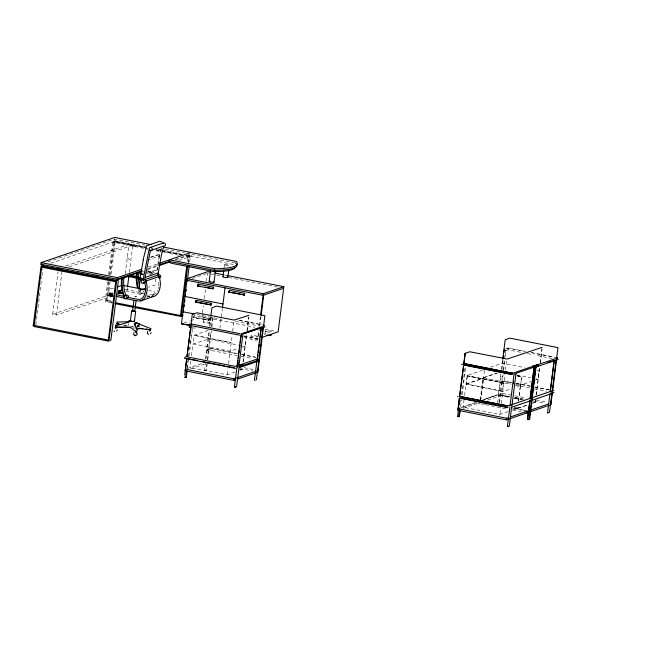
<?xml version="1.0" encoding="UTF-8"?>
<svg xmlns="http://www.w3.org/2000/svg" width="664" height="664" viewBox="0 0 664 664"><rect width="100%" height="100%" fill="white"/><g stroke="black" fill="none" stroke-linecap="round" stroke-linejoin="round"><path stroke-width="0.5" stroke-dasharray="3.32 2.49" d="M111.909 294.293C112.075 301.481 105.02 291.496 113.312 292.616M500.556 382.447L500.847 383.219L501.976 383.551L503.926 382.887M517.298 375.965L521.655 376.994L520.393 385.626L520.327 385.203L531.051 381.576M158.762 285.495L158.696 282.241M155.907 278.847L155.168 284.956L148.537 287.271M35.814 324.928L41.882 276.855M42.015 275.834L42.919 268.671M113.287 295.604L56.473 315.035L52.672 314.279L58.05 271.642M56.473 315.035L62.117 270.364M107.692 281.677L105.261 301.124L105.916 301.863L111.959 303.058M108.581 274.589L112.996 241.488L115.096 240.833L148.296 247.381M112.332 302.103L106.223 300.9L108.688 281.395M109.469 275.236L113.619 242.393L115.154 241.87L111.004 274.713M109.095 282.167L106.796 300.593L107.452 301.34L112.498 302.336M109.992 275.079L114.698 240.866M114.2 242.509L114.324 241.505L144.802 247.506M106.223 300.9L107.759 300.377L110.091 281.901M125.264 273.784L128.974 244.393L65.304 266.164M126.998 290.915L127.388 287.836M129.339 272.439L132.783 245.149L113.17 241.389M128.559 325.725L128.808 323.741M137.274 327.269L137.465 325.775L138.851 325.941L137.664 325.709L137.473 327.203M138.054 324.588L137.896 325.825L139.141 326.929M138.577 324.663L138.32 325.916L138.212 324.654M187.397 261.135L188.045 256.03L189.547 255.516L188.642 262.67M188.211 262.346L188.891 256.81L187.464 255.914M189.721 261.832L190.336 256.08L186.534 254.918M186.85 368.661L187.464 363.772M187.588 362.793L187.962 359.855M188.41 356.302L188.792 353.281M189.298 349.239L189.555 347.222M190.062 343.188L190.443 340.159M190.958 336.125L191.207 334.108M191.722 330.074L192.103 327.045M187.514 368.039L188.543 359.846M189.066 355.755L192.684 327.078M193.373 317.45L193.988 317.243L194.195 315.632L209.426 318.629L209.218 320.247L193.373 317.45L194.195 315.632M190.742 360.925L190.219 367.532M191.39 355.788L192.892 344.301L207.89 339.113L238.492 345.131M190.601 320.737L201.989 316.836L202.371 313.798M202.503 312.786L203.4 305.697M204.296 298.601L205.574 288.475M206.471 281.378L207.492 273.277L221.71 276.075M203.176 322.04L203.582 318.811M209.7 322.986A3.312 0.606 7.2 0 0 205.151 321.791A3.312 0.606 7.2 0 0 204.462 322.762A3.312 0.606 7.2 0 0 209.7 322.986L210.106 319.757A3.312 0.606 7.2 0 0 205.558 318.562A3.312 0.606 7.2 0 0 204.869 319.533A3.312 0.606 7.2 0 0 210.106 319.757M205.433 358.909L209.044 330.348M209.558 326.273L210.712 317.093M205.043 370.462L204.537 370.238L205.442 363.067M205.956 358.975L209.583 330.298M210.098 326.207L211.26 316.985M207.176 359.755L210.745 331.494M211.384 326.447L212.571 317.151M190.477 368.943L206.72 363.391L205.807 370.612L206.421 370.396L207.334 363.175M207.774 359.647L208.869 351.04L210.812 350.368L237.164 355.564M208.131 349.073L209.094 349.239L211.384 331.079M211.899 327.037L213.044 317.956L211.625 317.068M210.812 350.368L211.044 348.575L237.388 353.771M224.1 267.625L224.482 264.596M219.908 328.348L222.34 309.05M227.171 374.82L227.943 368.744M228.582 363.681L232.159 335.32M232.674 331.261L233.952 321.135M243.016 362.253L246.493 334.722M247.008 330.639L248.685 317.384M239.646 369.242L242.31 369.757L242.451 367.698M243.198 361.731L246.601 334.789M247.108 330.83L248.859 316.969M250.76 339.03L251.166 335.801M257.283 339.968A3.312 0.606 7.2 0 0 252.735 338.781A3.312 0.606 7.2 0 0 252.046 339.752A3.312 0.606 7.2 0 0 257.283 339.968L257.69 336.748A3.312 0.606 7.2 0 0 253.142 335.552A3.312 0.606 7.2 0 0 252.453 336.523A3.312 0.606 7.2 0 0 257.69 336.748M243.572 336.117L257.599 338.881L258.628 330.78M259.267 325.709L260.421 316.595M258.47 336.648L259.367 329.551M259.881 325.501L261.027 316.379M264.861 334.208L265.276 330.979M460.625 402.218L460.866 400.301M461.58 394.623L465.149 366.37M460.633 406.741L461.53 399.678M462.169 394.632L465.738 366.362M464.02 399.695L463.347 407.173M464.543 395.595L466.136 384.008L483.724 377.99M480.23 399.686L483.043 377.907L496.722 373.16M484.313 370.495L483.624 377.949M480.52 400.732L483.442 377.957M480.636 400.873L483.583 377.841M500.93 373.575L498.382 394.2L509.811 396.632M501.444 369.491L502.598 360.311M497.643 402.749L501.27 374.081M501.918 368.96L503.08 359.747M499.029 402.218L502.582 374.106M503.096 370.064L504.366 359.971M504.499 358.958L505.13 353.912M505.262 352.908L505.885 349.123L508.309 348.193L525.539 351.596M499.527 402.915L501.976 383.551M501.237 381.592L502.2 381.75L503.096 374.687M503.602 370.653L504.881 360.569M505.387 356.526L506.151 350.476L508.101 349.812L522.294 352.609M499.95 413.788L500.731 407.621M501.254 403.513L504.964 374.098M505.47 370.097L506.732 360.096M508.101 349.812L508.309 348.193M487.642 400.068L502.44 395.014L502.648 393.395L510.765 394.997M518.443 400.99L520.485 385.22L518.601 400.931M520.642 385.303L521.663 377.235M534.877 380.264L538.023 378.953L539.043 370.761L536.695 370.022M535.474 400.077L535.126 402.351L532.993 403.148M536.089 395.263L539.691 366.711M540.214 362.627L542.015 348.351M535.4 401.67L535.657 399.645M536.296 394.582L539.749 367.225M540.264 363.175L542.056 348.998M157.235 270.198L158.123 265.094M158.298 264.073L160.082 253.872L150.662 257.092M535.126 402.326L532.81 402.019M160.547 251.946L161.477 248.087M517.264 408.194L514.218 407.596L517.538 408.177M245.223 345.819L242.02 347.156M242.053 369.383L239.828 370.379M463.148 407.09L476.769 402.409M154.098 294.633L154.181 291.587L148.869 290.483M503.901 383.012L467.34 375.799L511.014 384.282M157.584 290.309L157.111 291.413M208.604 320.455L209.426 318.629M241.671 369.64L239.721 369.076M136.983 326.29L137.606 325.717M138.577 289.23A38.197 35.142 71.1 0 0 139.108 290.965L139.49 291.048A1.652 1.519 71.1 0 1 141.947 292.699L141.839 293.114A1.652 1.519 71.1 0 1 139 292.948L138.386 291.197M139.232 291.313L141.009 290.533M466.053 384.082L502.997 391.536L510.832 388.897M147.209 260.213L159.244 256.063L161.211 248.253L164.298 248.884M159.161 256.121L156.895 270.231L146.678 273.776M159.202 256.088L156.463 255.416L149.881 257.657M175.703 259.931L188.352 255.607L190.692 254.088L234.99 262.819M204.537 370.238L206.421 370.396M520.402 385.593L515.613 387.261M146.636 297.14L153.716 294.7A7.644 7.038 71.1 0 0 154.181 294.476M484.288 399.512L497.485 394.848L483.94 399.579M519.439 407.721L516.55 407.065M47.816 261.882L114.54 239.065L145.001 245.074M50.655 263.276L115.245 241.19L145.707 247.199M69.114 266.92L132.783 245.149M148.197 267.077L158.82 263.442M147.997 268.688L157.65 265.384M175.088 259.425L190.692 254.088L191.39 256.213L234.259 264.67L235.994 263.019L235.38 263.226M147.292 269.65L158.065 265.965M187.92 257.026L189.423 256.512M178.757 260.537L191.39 256.213M147.35 272.34L153.965 270.115L156.82 270.854M149.342 274.813L153.11 273.526M113.444 288.3C108.464 287.238 106.53 294.766 112.457 293.596M118.582 290.774L122.342 289.487M109.751 293.87L112.772 292.965M118.233 290.973L121.993 289.687M109.469 294.152L113.237 292.865M118.889 290.932L122.657 289.645M109.269 294.517L113.038 293.222M118.69 291.297L122.45 290.002M109.162 294.924L112.93 293.637M118.582 291.703L120.466 291.064M52.672 314.279L112.415 293.853M118.3 291.836L122.218 290.5M109.162 295.347L112.93 294.061M117.636 292.45L122.35 290.84M109.269 295.771L113.029 294.484M117.744 292.874L122.45 291.264M109.469 296.152L113.237 294.866M117.943 293.256L122.649 291.645M117.86 293.496L121.628 292.21M109.751 296.468L112.573 295.505M117.86 293.588L122.931 291.961M118.698 293.679L121.52 292.708M118.184 293.928L123.28 292.193M119.437 293.712L121.321 293.065M110.481 296.833L113.312 295.87M118.956 293.936L122.724 292.65M110.888 296.858L113.154 296.127M119.362 293.961L123.13 292.675M141.009 293.953L142.528 293.43M192.303 278.465L207.492 273.277M147.001 297.173L153.774 294.857M129.795 326.572L131.862 326.729L135.581 325.451M136.618 326.165L139.415 325.211M183.953 323.003L189.647 321.061M208.147 330.44L194.328 335.179L193.216 343.844L230.059 351.206L238.094 348.5M209.094 349.239L211.044 348.575M257.599 338.881L258.213 338.673L244.186 335.909M187.19 368.52L202.221 363.382M234.923 372.056L226.914 374.77L190.278 367.549M505.752 348.558L507.927 347.944L524.983 351.306M490.464 367.175L502.117 363.216L524.519 367.624M482.653 370.23L467.249 375.517L466.07 383.983M466.136 384.049L483.334 378.165M502.2 381.75L504.15 381.086L512.259 382.688M482.006 400.251L497.56 394.939L510.118 397.346M461.173 407.522L475.997 402.459M502.648 393.395L497.51 394.955L499.826 395.902L498.041 394.972L509.454 397.412M463.173 408.385L477.499 403.488M508.192 411.564L499.818 414.427L462.493 407.073M512.649 410.012L528.312 404.683M532.47 403.264L535.259 402.309L533.25 401.911M517.422 408.476L528.121 404.816M483.234 377.766L499.527 372.213M137.216 325.858L138.353 325.891M138.004 325.584L139.473 325.875M153.226 294.891L151.94 294.907A281.071 258.611 71.1 0 1 147.25 294.069M110.1 293.671L110.888 293.613A57.76 53.145 71.1 0 1 112.614 293.861M500.042 414.328L499.56 414.311M133.447 328.107L134.809 327.966M112.208 295.43L112.34 295.447A47.094 43.334 71.1 0 1 112.805 295.522M501.337 382.414L500.274 382.364L503.561 380.812L511.803 382.414M208.23 349.895L207.16 349.853L210.612 348.309L237.753 353.663M132.659 246.145L138.228 247.24M165.311 249.083L184.6 252.884M158.356 249.365L163.394 250.353M164.398 250.552L181.496 253.93M158.912 249.805L160.937 250.203M161.958 250.403L182.26 254.412M186.327 255.208L188.352 255.607M156.073 249.73L181.388 254.719M147.707 248.286L114.208 241.679L112.672 242.202L144.113 248.402M155.849 249.896L160.937 250.892M161.95 251.1L181.28 254.91M185.356 255.715L190.369 256.702L188.867 257.217L184.924 256.437M145.092 248.593L148.039 249.174M155.974 250.735L162.962 252.112M163.958 252.312L178.931 255.258M224.955 275.062L226.988 275.469M228.814 277.477L277.56 287.089M531.009 352.493L554.083 357.041M531.615 352.791L556.955 357.788M527.357 353.605L532.428 354.609M537.491 355.605L552.697 358.601M505.395 350.326L506.151 350.476M238.899 320.172L262.977 324.92M516.783 374.969L530.752 377.725M535.74 378.712L538.064 379.542M239.521 320.48L261.815 324.87M517.231 375.683L521.29 376.488L517.165 375.882M235.263 321.293L259.582 326.09M197 314.528L221.054 319.268M201.989 316.836L254.793 327.252M264.944 329.253L275.103 331.253M193.988 317.243L209.218 320.247M107.759 300.377L111.826 301.182M515.812 383.211L530.868 386.174M534.877 386.963L549.925 389.934M516.31 383.485L530.503 386.282M534.553 387.087L549.759 390.083M483.857 377.965L511.139 383.402M516.086 384.315L520.136 385.112M515.073 385.087L530.27 388.083M534.329 388.88L546.489 391.279M243.895 336.889L246.244 337.752M514.832 395.802L525.996 398.002M536.155 400.002L547.327 402.21M502.44 395.014L509.545 396.416M514.625 397.412L523.763 399.213M533.922 401.222L545.086 403.421M514.874 397.628L522.975 399.222M514.135 398.143L521.182 399.529M514.525 398.408L521.638 399.811M131.862 326.729L133.829 327.12M515.081 408.02L517.339 408.443L514.135 407.895M241.771 354.452L255.814 357.224M241.447 354.568L255.632 357.365M514.442 408.385L523.564 410.186M512.608 408.418L524.203 410.709M241.215 356.369L252.37 358.56M208.205 350.077C206.595 349.447 207.973 351.455 208.869 351.04M478.213 403.297L480.246 403.695M481.259 403.895L484.297 404.492M485.309 404.691L506.591 408.891M512.674 410.086L520.775 411.688M244.061 367.69L255.233 369.889M239.795 368.503L252.992 371.101M244.584 346.326L244.9 346.791M124.068 324.978L128.841 326.306M123.662 325.385L126.525 326.182M127.33 257.391L131.057 261.467M139.747 326.231L140.021 327.136M114.54 239.065L115.245 241.19M125.994 291.015A47.094 43.334 71.1 0 1 130.177 291.919L133.049 292.65A282.142 259.591 71.1 0 0 142.353 294.758M125.222 289.263A57.76 53.145 71.1 0 1 130.933 290.45A281.071 258.611 71.1 0 0 137.904 292.135L142.569 293.148A281.071 258.611 71.1 0 0 144.91 293.621M149.417 296.119A282.142 259.591 71.1 0 1 147.059 295.688M156.198 292.832A7.644 7.038 71.1 0 1 155.061 293.92M158.488 287.138A21.655 19.92 71.1 0 1 158.098 288.749M147.591 271.659A40.346 37.118 71.1 0 1 152.853 273.12M139.897 290.683A39.027 35.906 71.1 0 0 140.519 292.434A1.652 1.519 71.1 0 0 143.026 293.106A1.652 1.519 71.1 0 0 142.528 290.4M152.463 272.813A39.574 36.412 71.1 0 0 149.018 271.958L149.018 271.958A39.624 36.454 71.1 0 0 147.25 271.651M152.645 273.892A39.574 36.412 71.1 0 0 147.508 272.472L147.466 272.464A39.624 36.454 71.1 0 0 145.74 272.174M147.317 270.837A40.346 37.118 71.1 0 1 154.372 272.597M142.229 271.842A39.624 36.454 71.1 0 1 143.988 271.958M265.102 334.548A3.312 0.606 7.2 0 1 266.098 333.95M195.589 327.808A3.312 0.606 7.2 0 1 191.938 327.892M189.481 323.634A3.312 0.606 7.2 0 1 190.112 323.418M467.323 375.907L466.302 383.975L502.507 391.113L503.445 383.028L467.323 375.907M508.06 348.65L507.429 348.567L508.051 348.633M194.452 335.361L231.047 342.483L194.452 335.361M134.543 296.235L136.577 296.576L134.543 296.235M266.563 331.701A3.312 0.606 7.2 0 0 271.792 331.925A3.312 0.606 7.2 0 0 267.243 330.73A3.312 0.606 7.2 0 0 266.563 331.701M225.445 265.135A2.482 0.457 7.2 0 0 229.371 265.309A2.482 0.457 7.2 0 0 225.959 264.413A2.482 0.457 7.2 0 0 225.445 265.135"/><path stroke-width="1" d="M159.194 277.228L158.256 275.469M158.978 278.05A1.652 1.519 71.1 0 0 160.605 277.137L160.705 276.307A1.652 1.519 71.1 0 0 159.775 274.954L159.426 274.838A40.346 37.118 71.1 0 0 157.775 274.008M458.127 407.771L459.289 398.483M143.457 259.682L143.432 260.097L143.333 259.616M538.18 365.897L537.798 364.851L536.827 364.926L512.359 373.425M136.294 276.647L136.361 275.535A5.196 4.781 71.1 0 1 137.606 272.456M145.565 290.068L145.582 289.936A20.933 19.264 71.1 0 0 144.968 283.511M141.407 271.659L115.992 280.357L42.878 265.932L40.944 264.231L41.151 262.62L114.739 237.455L151.301 244.667M141.44 269.385L117.304 277.635L117.105 279.253L115.992 280.357M115.694 328.024L115.843 326.696M117.677 323.077L117.769 324.364M127.521 286.806L128.816 276.548M129.214 320.529L128.916 322.14L115.777 325.792M134.41 311.009L135.655 311.557L134.41 321.451L132.161 321.5L130.401 320.87L131.646 310.976L133.373 310.86M136.078 300.535L134.701 311.416L133.522 311.449L132.601 311.109L133.979 300.228M135.058 325.991L135.581 322.646L151.01 328.697M135.921 332.008L136.012 330.763M136.46 333.544L136.643 332.05L135.456 331.809M149.591 330.763L149.682 329.51M159.219 277.037L159.086 277.66M180.5 315.549L186.75 266.264M187.821 265.426L181.123 316.454L135.099 307.615M190.46 325.642L181.446 323.866L187.148 278.689L207.699 271.659L210.745 272.265M183.364 312.13L183.621 310.08M184.011 307L184.268 304.942M184.658 301.863L184.916 299.813M185.306 296.733L185.571 294.675M185.953 291.596L186.219 289.546M187.256 281.337L189.066 266.961M185.422 368.678L186.708 358.477M186.966 356.435L192.278 314.52M184.708 375.152L186.808 358.51M187.14 355.929L190.958 325.659M187.123 371.11L186.343 377.252L184.633 377.227L185.737 377.467L186.601 370.62M195.316 302.12L195.922 301.912L196.129 300.302L211.359 303.307L211.16 304.917L195.316 302.12L196.129 300.302M197.349 285.985L197.963 285.777L198.171 284.167L213.401 287.172L213.194 288.782L197.349 285.985L198.171 284.167M209.16 281.42L210.554 270.323M214.738 268.746L213.849 271.651L170.98 263.193L169.229 261.425L169.436 259.815L214.738 268.746A52.522 9.661 7.2 0 0 236.201 261.409L163.485 247.066M214.049 282.125L215.451 271.028M210.845 316.072L211.899 307.814L216.555 306.087L264.878 315.707L258.13 370.08M222.955 276.697L223.718 270.646M222.473 308.03L225.03 287.811M227.843 277.411L228.74 270.348M229.453 290.334L229.254 291.952L228.64 292.16L229.453 290.334L244.684 293.339L244.485 294.949L228.64 292.16M234.052 378.779L185.314 369.167L185.107 370.778L233.844 380.389L234.052 378.779L258.279 370.495L258.072 372.106L237.72 379.061M235.156 387.212L234.392 387.062L236.865 367.499L237.629 367.657M186.874 356.825L235.537 366.42L237.065 365.897L241.015 334.623L241.779 334.772M237.305 366.611L238.085 360.444M238.343 358.386L238.733 355.298M238.99 353.248L239.38 350.16M239.638 348.102L240.028 345.023M240.293 342.964L240.683 339.885M240.941 337.827L241.331 334.747M237.837 364.685L238.061 362.66M260.67 314.57L263.309 293.704L283.852 286.682L278.15 331.859L262.014 337.378M261.159 315.367L263.716 295.106M257.757 356.668L258.014 354.609M258.271 352.551L258.661 349.471M258.918 347.413L259.309 344.334M259.574 342.275L259.964 339.188M260.222 337.138L260.612 334.05M260.869 332L261.259 328.912M256.412 379.767L258.86 360.403M263.01 327.153L258.852 360.046L238.791 366.901L242.949 334.009L263.01 327.153L261.516 326.854L241.455 333.718M459.895 407.962L457.894 408.642L457.695 410.261L506.433 419.872L528.76 412.236M459.546 396.441L465.29 353.265L469.797 351.771L507.213 359.05L542.139 347.33M459.388 398.45L458.376 408.011M459.646 396.408L465.082 353.472M460.194 410.269L459.397 416.585L457.679 416.552L458.542 408.269M458.924 405.214L459.181 403.172M459.571 400.118L459.828 398.076M458.782 416.793L459.695 409.572M502.731 359.299L505.204 339.819L509.778 338.117L557.943 347.629L552.714 390.864M503.337 357.697L503.594 355.647M503.984 352.576L504.374 349.505M512.309 373.002L512.102 374.612L463.455 365.017M506.433 419.872L506.64 418.254L508.682 417.606M508.192 426.537L507.429 426.388L509.877 407.024M459.505 396.3L508.151 405.895L510.101 405.223L514.052 373.948L514.816 374.098M513.388 383.825L513.645 381.808M509.388 425.956L511.587 407.057M511.911 405.986L516.011 373.517L515.779 373.865M526.859 412.883L527.158 411.29L524.203 410.709M529.806 401.18L527.49 419.523L528.262 419.723M534.877 367.242L534.146 367.092L530.163 398.367L511.687 404.683M529.847 400.99L527.506 419.573L528.195 419.333L527.598 419.598M534.146 367.092L530.179 398.417L531.349 398.732L535.325 367.242L534.13 367.134M529.332 409.539L529.581 407.58M533.325 377.974L533.582 375.957M532.246 395.453L532.628 392.407M532.885 390.374L535.483 367.026M548.323 412.867L547.559 412.717L549.883 394.374M551.967 392.922L549.493 412.435M552.456 392.905L551.029 402.409M556.855 358.593L556.955 357.788L557.719 357.938L533.167 366.229L532.694 366.852L532.802 366.047C534.636 365.681 532.462 369.682 535.757 366.96L531.905 399.421L531.167 400.126L529.972 400.01M551.386 403.007L551.178 404.625L526.959 412.908M556.117 359.996L552.041 392.316L551.933 391.694M531.889 399.695L535.964 366.926L538.014 366.154M140.809 273.792L143.308 260.014M116.067 296.185A47.094 43.334 71.1 0 1 116.988 296.426L119.794 297.14A282.723 260.13 71.1 0 0 138.593 301.033L141.158 300.742A9.304 8.557 71.1 0 0 145.25 296.833L145.831 295.488A23.306 21.447 71.1 0 0 147.101 290.301A20.061 18.459 71.1 0 0 145.873 281.055L145.117 279.22A2.407 2.216 71.1 0 1 145.034 277.502L150.421 250.577M140.569 300.966L154.347 296.227A9.304 8.557 71.1 0 0 156.945 294.434L157.376 293.961A9.304 8.557 71.1 0 0 158.439 292.326L159.02 290.981A23.306 21.447 71.1 0 0 160.281 285.794A20.061 18.459 71.1 0 0 159.543 278.042L158.298 274.713A2.407 2.216 71.1 0 1 158.215 272.995L161.609 254.179L163.734 246.145A1.652 1.519 71.1 0 0 165.353 243.987A1.652 1.519 71.1 0 0 162.713 243.464M117.246 329.9L116.648 331.12M137.406 333.868L136.809 335.088M151.077 332.623L150.479 333.843M143.233 259.392L146.636 245.788L159.7 241.298L162.19 241.978M182.949 315.4L182.085 316.056M263.741 326.082L264.604 325.426L263.84 325.269M248.942 315.342L234.143 320.081L197.009 312.802L192.51 314.296M212.58 288.989L213.401 287.172M210.546 305.125L211.359 303.307M243.871 295.165L244.684 293.339M115.569 325.435L116.051 324.679M133.987 332.664C132.949 334.025 134.369 336.54 136.078 335.461L135 335.038M139.506 328.232L139.017 328.987M147.657 331.419L147.425 333.278L148.587 334.457M457.571 396.74L458.044 396.283M123.927 277.245A4.366 4.017 71.1 0 0 122.242 279.959L122.126 281.528A38.197 35.142 71.1 0 0 124.168 295.779L124.55 295.862A1.652 1.519 71.1 0 1 126.782 296.41A1.652 1.519 71.1 0 1 126.193 298.709A1.652 1.519 71.1 0 1 124.068 297.762A39.027 35.906 71.1 0 1 121.363 281.461L121.421 280.349A5.196 4.781 71.1 0 1 122.325 277.701M124.292 296.127L126.085 295.339A1.652 1.519 71.1 0 1 128.542 296.567A1.652 1.519 71.1 0 1 126.426 298.178M465.032 353.422L465.29 353.273M132.601 311.109L133.24 311.034M135.655 311.557L131.646 310.976M130.401 320.87L131.157 320.712M184.841 358.228L185.198 356.933L187.646 356.153M457.513 416.419L458.426 416.394M511.753 407.19L531.457 400.467L529.108 419.017L528.245 419.681M536.827 364.926L536.363 365.549L536.462 364.743L537.226 364.893M116.764 322.057L129.43 321.666M42.878 265.932L43.799 265.625L42.645 265.5M150.164 247.498L163.352 242.982M150.413 250.61L163.601 246.103M159.783 263.11L190.9 252.469M142.204 270.671L117.105 279.253L40.944 264.231M158.613 265.06L169.229 261.425L214.53 270.356A52.522 9.661 7.2 0 0 236.766 264.048M159.045 265.633L169.826 261.948M142.76 273.908L140.685 274.705L139.058 288.798L141.922 289.504L145.79 288.217M117.312 286.981L122.151 285.321M145.034 277.502L158.215 272.995M145.233 279.478L158.414 274.971M145.873 281.055L159.053 276.548M187.563 280.092L186.949 280.299L263.102 295.314L283.652 288.292M115.295 327.842L116.291 328.149M149.126 330.564L150.122 330.871M181.446 323.866L184.061 324.049M244.551 333.411L261.11 327.767M262.803 327.684L265.102 326.896M185.737 377.467L186.343 377.252M238.65 365.358L257.159 359.05L261.077 327.759L261.84 327.908M240.169 365.632L243.032 364.652M233.844 380.389L235.786 379.725M234.392 387.062L236.16 386.971L236.633 386.34L238.974 367.79L258.728 361.033L256.902 360.842L254.453 380.198L255.217 380.347M234.483 387.079L235.097 386.871M516.609 373.068L533.175 367.424M535.748 366.603L538.662 365.607M547.385 362.602L554.946 360.428M535.856 367.059L555.386 360.378M555.917 360.195L558.208 359.415M531.764 397.877L550.265 391.561L554.224 360.286L550.24 391.553L550.995 391.71M551.734 393.279L554.033 392.49M510.525 416.926L548.481 404.002M507.429 426.388L508.134 426.197M547.559 412.717L548.173 412.51M547.659 412.734L548.273 412.527M137.888 329.493L137.116 329.593M153.757 296.459L151.782 296.526M240.053 333.718L191.033 323.932M512.674 373.185L463.663 363.407M117.893 324.289L117.76 324.264M213.849 271.651L221.336 271.41A48.621 8.947 7.2 0 0 235.239 267.492M129.414 327.559L115.121 327.144L128.285 327.086L131.389 327.95L135.124 331.162L137.083 331.261M110.025 340.698L110.888 340.043L118.333 281.146L118.043 280.374L116.914 280.042M117.835 323.277L116.598 323.343L120.79 324.58M140.926 328.398L142.909 328.663M145.897 329.062L147.881 329.336M135.805 328.099L150.861 329.933L150.388 329.701M135.987 331.917L135.854 332M214.804 273.062L223.942 274.863M226.988 275.469L283.852 286.682M187.148 278.689L263.309 293.704M197.963 285.777L199.997 286.176M205.068 287.18L210.148 288.184M232.3 292.55L240.426 294.152M242.451 294.55L244.485 294.949M41.151 262.62L117.304 277.635M58.449 268.513L60.358 268.887M95.657 275.851L97.683 276.249M184.907 296.434L222.988 303.946M123.579 285.495L145.831 289.886M195.922 301.912L207.093 304.12M209.127 304.519L211.16 304.917M464.028 363.673L512.002 373.135M463.879 364.81L511.861 374.272M182.973 311.765L193.996 313.939M182.791 315.176L181.438 315.732L115.387 302.709M114.972 303.647L133.082 307.224M551.933 390.332L553.942 390.722M550.008 393.354L551.842 393.553L532.088 400.301L529.739 418.859L529.274 419.482L528.104 419.316M186.069 324.447L191.074 325.435M191.838 325.75L239.488 335.146M510.101 405.223L510.865 405.38M459.87 396.566L507.852 406.028M460.7 398.085L502.681 406.368M504.681 406.758L506.682 407.156M459.281 398.101L507.927 407.688M257.126 359.041L257.889 359.191M457.894 408.642L506.74 418.278M237.065 365.897L237.828 366.047M186.675 358.427L190.651 359.207M192.643 359.597L197.615 360.585M202.586 361.565L218.498 364.702M219.485 364.893L224.44 365.872M226.416 366.262L234.342 367.823M508.043 426.18L508.798 426.329M235.479 368.387L184.849 358.344M143.225 274.73L140.809 273.9M117.221 296.493L117.686 296.609M133.613 321.002L134.41 321.451M135.282 322.438L139.639 323.932M144.86 279.76L144.511 279.644A40.346 37.118 71.1 0 0 128.816 275.311M129.073 320.903L130.194 321.376M114.382 331.593L113.785 330.979M149.524 249.971L150.545 250.652A1.652 1.519 71.1 0 0 152.272 249.34A1.652 1.519 71.1 0 0 150.952 247.431A1.652 1.519 71.1 0 0 149.226 248.743L143.69 276.747A3.843 3.536 71.1 0 0 143.673 279.768M137.24 330.025L134.07 323.161M125.828 295.604L125.703 295.256A38.197 35.142 71.1 0 1 123.662 281.005L123.778 279.436A4.366 4.017 71.1 0 1 125.845 276.49M116.615 294.667A57.76 53.145 71.1 0 1 117.744 294.957A281.071 258.611 71.1 0 0 124.724 296.642M127.828 297.331A281.071 258.611 71.1 0 0 138.759 299.414L140.527 299.215A7.644 7.038 71.1 0 0 143.889 296.003L144.403 294.824A21.655 19.92 71.1 0 0 145.574 290.002M137.382 287.628A39.027 35.906 71.1 0 1 136.278 278.482M143.324 282.49A1.652 1.519 71.1 0 0 145.682 281.951L145.79 281.113A1.652 1.519 71.1 0 0 144.852 279.76M129.073 275.958A40.346 37.118 71.1 0 1 142.976 280.166L143.324 280.283A1.652 1.519 71.1 0 1 144.254 281.636L144.146 282.474A1.652 1.519 71.1 0 1 141.208 281.47L141.764 280.449L141.042 280.083A39.574 36.412 71.1 0 0 132.568 277.286L132.534 277.278A39.624 36.454 71.1 0 0 127.289 276.656L125.164 276.697A4.366 4.017 71.1 0 0 124.317 277.012M141.615 271.368A4.366 4.017 71.1 0 0 138.701 274.63L138.585 276.199A38.197 35.142 71.1 0 0 138.56 278M140.096 271.883A4.366 4.017 71.1 0 0 137.182 275.145L137.066 276.714A38.197 35.142 71.1 0 0 138.129 287.471M139.639 286.956A38.197 35.142 71.1 0 1 138.618 279.793M271.144 334.805A3.312 0.606 7.2 0 1 270.472 335.395A3.312 0.606 7.2 0 1 266.895 335.096M191.107 327.75A3.312 0.606 7.2 0 1 189.705 326.647M227.337 277.004A2.482 0.457 7.2 0 1 227.08 277.593A2.482 0.457 7.2 0 1 223.751 277.195A2.482 0.457 7.2 0 1 223.428 276.539M213.542 281.727A2.482 0.457 7.2 0 1 213.119 282.316A2.482 0.457 7.2 0 1 209.658 281.818A2.482 0.457 7.2 0 1 210.081 281.221M33.2 325.543L33.864 326.505L108.888 341.188L116.648 281.055L41.11 266.032L33.2 325.543M41.641 267.152L34.279 325.46L108.357 340.059L115.719 281.76L41.641 267.152M189.555 324.812L189.099 324.679L189.547 324.796M462.185 364.279L461.729 364.154L462.185 364.27M117.237 324.156L118.424 324.397L117.237 324.156"/></g></svg>
